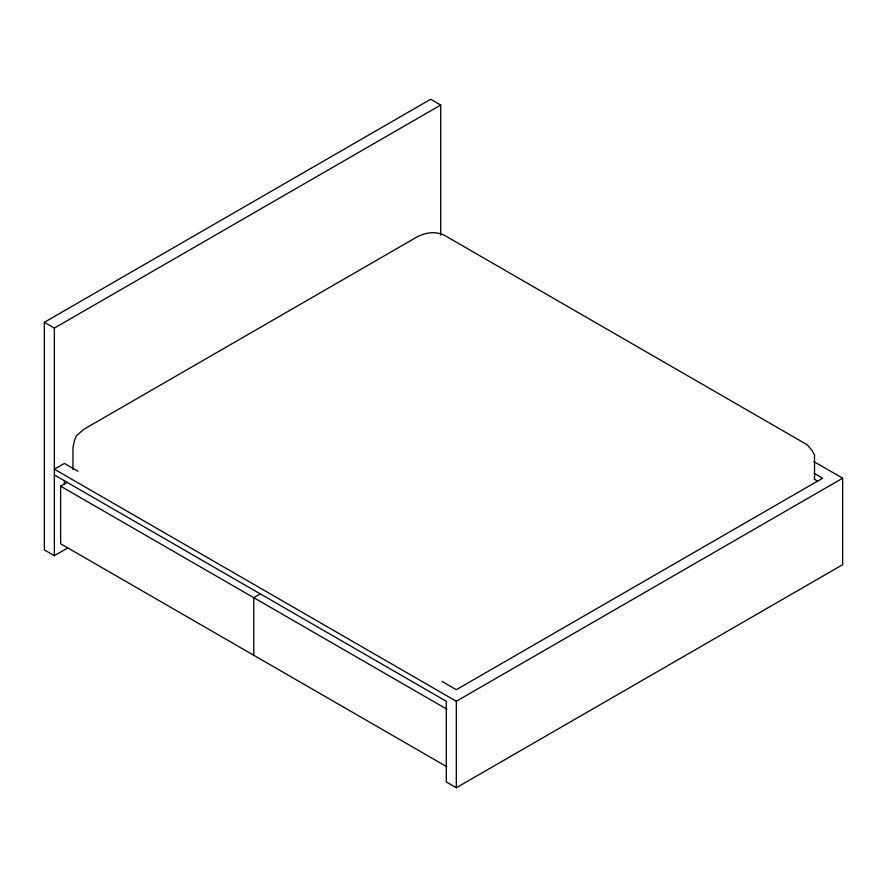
<?xml version="1.0" encoding="UTF-8"?>
<svg xmlns="http://www.w3.org/2000/svg" width="887" height="887" viewBox="0 0 887 887"><rect width="100%" height="100%" fill="white"/><g stroke="black" fill="none" stroke-linecap="round" stroke-linejoin="round"><path stroke-width="1.33" d="M67.556 548.066L54.362 555.683L44.35 549.907L44.35 322.303L430.683 99.255L440.706 105.032L440.706 235.077M44.35 322.303L54.362 328.079L440.706 105.032M446.926 766.789L60.626 543.764L60.626 486.176L67.19 482.384M260.346 593.902L253.771 597.694L253.771 655.282M77.989 471.274L64.374 463.413L54.362 469.201L456.317 701.262L842.65 478.215L842.65 564.697L456.317 787.745L446.294 781.968L446.294 701.262L54.362 474.977M813.856 461.584L842.65 478.215M814.255 473.381L822.626 478.215L456.317 689.698L441.97 681.416M814.255 479.157L817.847 481.231M60.626 486.176L446.926 709.212M814.532 479.357L814.532 455.075L812.06 450.441L807.192 444.775L444.842 235.565C435.329 230.653 425.161 232.527 416.125 237.461L83.578 429.452L76.315 435.916L74.342 440.85L72.956 447.868L72.956 469.445M456.317 701.262L456.317 787.745M64.374 480.488L64.374 484.624M54.362 328.079L54.362 555.683"/></g></svg>
